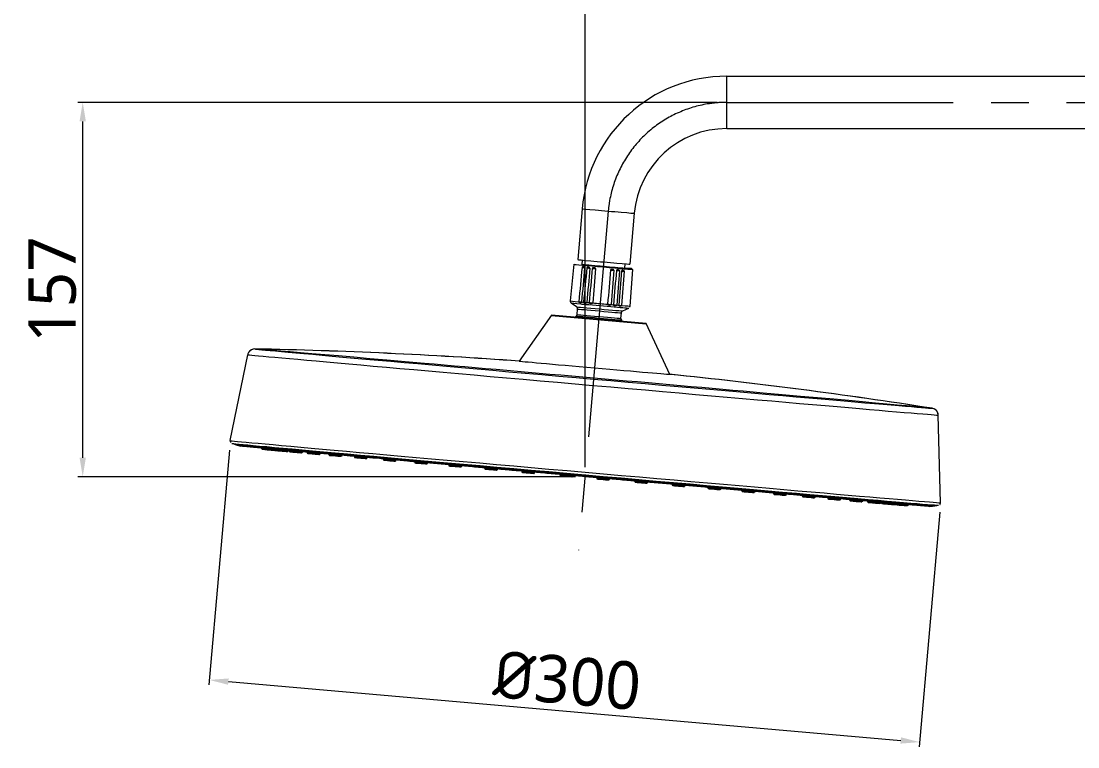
# Model space of a CAD drawing. Extents: x 16539 to 19738, y -91 to 2224.
# Drawn here: x 18119.5 to 18563.9, y 1091.7 to 1396.7 of the extents above; entities that cross this region are included whole.
import ezdxf

# ---------------------------------------------------------------- set-up
doc = ezdxf.new("R2010")
doc.units = 0
doc.header["$LTSCALE"] = 10
doc.header["$MEASUREMENT"] = 0
doc.header["$PDMODE"] = 3
doc.header["$PDSIZE"] = -10
doc.linetypes.add('CENTER2', pattern=[28.575, 19.05, -3.175, 3.175, -3.175])
doc.layers.get('0').update_dxf_attribs({"linetype": 'CONTINUOUS'})
doc.layers.get('DEFPOINTS').update_dxf_attribs({"linetype": 'CONTINUOUS'})
doc.layers.add('1', color=7, linetype='CONTINUOUS')
doc.layers.add('Cneter', color=1, linetype='CENTER2', lineweight=13)
doc.styles.add('Daelim Dimension', font='NanumGothic.ttf')
doc.dimstyles.new('DEFAULT', dxfattribs={"dimscale": 2, "dimtxt": 2, "dimasz": 2, "dimexe": 0, "dimexo": 2, "dimgap": 1, "dimtad": 1, "dimdec": 1, "dimzin": 9, "dimdsep": 46, "dimtxsty": 'Daelim Dimension', "dimcen": 0.5, "dimclrd": 5, "dimclre": 5, "dimclrt": 256, "dimadec": 1, "dimazin": 0, "dimtfac": 1, "dimtdec": 1, "dimtix": 1, "dimtmove": 0, "dimatfit": 3, "dimfxl": 1, "dimtolj": 1, "dimtzin": 1, "dimlwd": 9, "dimlwe": 9, "dimarcsym": 0})

# ---------------------------------------------------------------- blocks, each defined once
blk = doc.blocks.new('*D15')
at = {"color": 5, "lineweight": 9, "ltscale": 0.5, "transparency": 16777216}
for p, q in [((18207.13, 1216.39), (18198.5, 1117.82)), ((18505.78, 1190.27), (18497.16, 1091.69)), ((18206.65, 1119.12), (18489.36, 1094.38))]:
    blk.add_line(p, q, dxfattribs=at)
at = {"color": 5, "ltscale": 0.5, "transparency": 16777216}
for points in [[(18206.76, 1120.44), (18206.53, 1117.79), (18198.68, 1119.81)], [(18489.48, 1095.71), (18489.25, 1093.05), (18497.33, 1093.68)]]:
    blk.add_solid(points, dxfattribs=at)
at = {"layer": 'DEFPOINTS', "color": 0, "ltscale": 0.5, "transparency": 16777216}
for p in [(18207.48, 1220.38), (18506.13, 1194.25), (18497.33, 1093.68)]:
    blk.add_point(p, dxfattribs=at)
at = {"color": 7, "ltscale": 0.5, "transparency": 16777216, "insert": (18349.13, 1119.6), "char_height": 20, "attachment_point": 5, "rotation": 355, "style": 'Daelim Dimension'}
blk.add_mtext('\\A1;{\\fISOCPEUR|b0|i0|c0|p34;%%C}300', dxfattribs=at)
blk = doc.blocks.new('*D18')
at = {"color": 5, "lineweight": 9, "ltscale": 0.5, "transparency": 16777216}
for p, q in [((18356.62, 1209.22), (18356.62, 1438.03)), ((18364.62, 1436.03), (18704.52, 1436.03)), ((18712.52, 1316.53), (18712.52, 1438.03))]:
    blk.add_line(p, q, dxfattribs=at)
at = {"color": 5, "ltscale": 0.5, "transparency": 16777216}
for points in [[(18364.62, 1437.37), (18364.62, 1434.7), (18356.62, 1436.03)], [(18704.52, 1437.37), (18704.52, 1434.7), (18712.52, 1436.03)]]:
    blk.add_solid(points, dxfattribs=at)
at = {"layer": 'DEFPOINTS', "color": 0, "ltscale": 0.5, "transparency": 16777216}
for p in [(18712.52, 1436.03), (18712.52, 1312.53), (18356.62, 1205.22)]:
    blk.add_point(p, dxfattribs=at)
at = {"color": 7, "ltscale": 0.5, "transparency": 16777216, "insert": (18534.57, 1448.94), "char_height": 20, "attachment_point": 5, "style": 'Daelim Dimension'}
blk.add_mtext('\\A1;356', dxfattribs=at)
blk = doc.blocks.new('*D19')
at = {"color": 5, "lineweight": 9, "ltscale": 0.5, "transparency": 16777216}
for p, q in [((18412.22, 1362.53), (18143.41, 1362.53)), ((18145.41, 1213.22), (18145.41, 1354.53)), ((18352.62, 1205.22), (18143.41, 1205.22))]:
    blk.add_line(p, q, dxfattribs=at)
at = {"color": 5, "ltscale": 0.5, "transparency": 16777216}
for points in [[(18144.08, 1354.53), (18146.75, 1354.53), (18145.41, 1362.53)], [(18144.08, 1213.22), (18146.75, 1213.22), (18145.41, 1205.22)]]:
    blk.add_solid(points, dxfattribs=at)
at = {"layer": 'DEFPOINTS', "color": 0, "ltscale": 0.5, "transparency": 16777216}
for p in [(18145.41, 1362.53), (18416.22, 1362.53), (18356.62, 1205.22)]:
    blk.add_point(p, dxfattribs=at)
at = {"color": 7, "ltscale": 0.5, "transparency": 16777216, "insert": (18132.64, 1283.88), "char_height": 20, "attachment_point": 5, "rotation": 90, "style": 'Daelim Dimension'}
blk.add_mtext('\\A1;157', dxfattribs=at)

msp = doc.modelspace()

# ---------------------------------------------------------------- linework, layer by layer
at = {"ltscale": 0.5}
msp.add_line((18342.49, 1273.12), (18382.33, 1269.63), dxfattribs=at)
at = {"layer": '1', "color": 7, "linetype": 'Continuous', "lineweight": 18}
for p, q in [((18416.2, 1373.53), (18662.52, 1373.53)), ((18416.2, 1351.53), (18662.52, 1351.53)), ((18355.43, 1317.84), (18353.56, 1296.44)), ((18377.35, 1315.93), (18375.48, 1294.53)), ((18351.89, 1294.48), (18350.41, 1279.11)), ((18355.39, 1294.46), (18355.55, 1296.26)), ((18373.33, 1292.9), (18373.48, 1294.69)), ((18375.57, 1276.91), (18376.78, 1292.31)), ((18353.08, 1276.59), (18350.83, 1278.2)), ((18353.3, 1273.36), (18353.5, 1275.69)), ((18372.5, 1274.89), (18375, 1276.08)), ((18342.49, 1273.12), (18328.95, 1253.79)), ((18371.73, 1271.75), (18371.93, 1274.08)), ((18392.31, 1248.24), (18382.33, 1269.63)), ((18207.48, 1220.38), (18214.81, 1256.5)), ((18506.13, 1194.25), (18505.18, 1231.1)), ((18208.16, 1219.23), (18208.9, 1218.99)), ((18209.5, 1218.8), (18209.53, 1218.92)), ((18209.51, 1218.8), (18211.73, 1218.1)), ((18501.55, 1192.74), (18503.86, 1193.05)), ((18503.86, 1193.05), (18503.86, 1193.17)), ((18504.49, 1193.13), (18505.26, 1193.23))]:
    msp.add_line(p, q, dxfattribs=at)
for start, end in [(85.85638, 88.86901), (81.13099, 84.14363)]:
    msp.add_arc((18176.04, -858.89), 2118.2, start, end, dxfattribs=at)
for centre, major_axis, ratio, start_param, end_param in [((18416.2, 1312.53), (-42.78, -43.48), 0.999998, 3.918857, 5.402387), ((18416.2, 1312.53), (-27.35, -27.8), 0.999998, 3.918857, 5.402387), ((18364.34, 1293.39), (12.45, -1.09), 0.001416, 3.141675, 6.283147), ((18364.52, 1295.48), (10.96, -0.96), 0.001416, 3.143308, 6.284901), ((18364.36, 1293.69), (12.15, -1.06), 0.001416, 3.882099, 7.023722), ((18364.36, 1293.69), (11.26, -0.98), 0.001416, 4.712124, 5.633833), ((18352.51, 1275.78), (-0.963, 0.269), 0.999999, 3.326524, 4.367104), ((18362.79, 1275.74), (9.71, -0.85), 0.001416, 3.141328, 6.28292), ((18355.09, 1278.33), (-0.776, 0.068), 0.001416, 0.655951, 1.019036), ((18357.08, 1278.15), (0.776, -0.068), 0.001416, 4.006983, 4.370068), ((18362.91, 1277.14), (-12.09, 1.06), 0.001416, 1.046908, 3.141328), ((18359.32, 1277.95), (-0.776, 0.068), 0.001416, 1.07483, 1.437915), ((18366.59, 1277.32), (-0.776, 0.068), 0.001416, 1.703148, 2.066233), ((18368.83, 1277.12), (-0.776, 0.068), 0.001416, 1.912588, 2.275673), ((18370.82, 1276.95), (0.776, -0.068), 0.001416, 5.26362, 5.626705), ((18361.75, 1263.81), (12.04, -3.36), 0.999999, 2.617902, 2.670519), ((18352.3, 1273.45), (0.963, -0.269), 0.999999, 5.759494, 6.468116), ((18372.72, 1271.66), (-0.963, 0.269), 0.999999, 0.184931, 0.893553), ((18361.75, 1263.81), (-12.04, 3.36), 0.999999, 3.978764, 4.035146), ((18217.75, 1255.9), (-2.89, 0.81), 0.999999, 5.942213, 6.354965), ((18360.23, 1246.44), (142.41, -12.46), 0.001416, 3.141328, 6.28292), ((18360.23, 1246.44), (142.41, -12.46), 0.001416, 6.28292, 9.424513), ((18360.63, 1251.02), (31.68, -2.77), 0.001416, 3.141328, 4.712124), ((18360.63, 1251.02), (31.68, -2.77), 0.001416, 4.712124, 6.28292), ((18356.71, 1206.23), (148.55, -13), 0.001416, 3.141328, 6.28292), ((18356.7, 1206.06), (-147.8, 12.93), 0.001416, 6.28292, 9.424513), ((18356.68, 1205.92), (-147.18, 12.88), 0.001416, 6.28292, 9.424513), ((18220.92, 1217.09), (-0.289, 0.081), 0.999999, 0.237291, 1.755727), ((18223.37, 1216.86), (2.75, -0.24), 0.001416, 3.141328, 4.444352), ((18223.35, 1216.58), (2.46, -0.21), 0.001416, 3.141328, 4.483328), ((18222.92, 1216.89), (-0.289, 0.081), 0.999999, 0.237291, 1.755727), ((18225.38, 1216.66), (2.75, -0.24), 0.001416, 3.141328, 5.155874), ((18225.35, 1216.38), (2.46, -0.21), 0.001416, 3.141328, 5.286054), ((18226.82, 1216.53), (0.289, -0.081), 0.999999, 3.378884, 4.89732), ((18229.27, 1216.3), (2.75, -0.24), 0.001416, 3.141328, 6.28292), ((18229.25, 1216.01), (2.46, -0.21), 0.001416, 3.141328, 6.28292), ((18232.56, 1216), (0.289, -0.081), 0.999999, 3.378884, 4.89732), ((18235.02, 1215.77), (2.75, -0.24), 0.001416, 3.141328, 6.283016), ((18234.99, 1215.49), (2.46, -0.21), 0.001416, 3.141328, 6.282969), ((18237.48, 1215.57), (-0.291, 0.071), 0.999999, 1.722352, 3.240789), ((18240.08, 1215.33), (-0.289, 0.081), 0.999999, 0.237291, 1.755727), ((18242.54, 1215.1), (2.75, -0.24), 0.001416, 3.141328, 6.283278), ((18242.51, 1214.81), (2.46, -0.21), 0.001416, 3.141328, 6.283278), ((18245, 1214.9), (0.3, -0.007), 0.999999, 4.647162, 6.165598), ((18249.26, 1214.5), (-0.289, 0.081), 0.999999, 0.237291, 1.755727), ((18251.72, 1214.27), (2.75, -0.24), 0.001416, 3.141328, 6.28292), ((18251.69, 1213.99), (2.46, -0.21), 0.001416, 3.141328, 6.28292), ((18259.98, 1213.55), (-0.289, 0.081), 0.999999, 0.237291, 1.755727), ((18262.43, 1213.32), (2.75, -0.24), 0.001416, 3.141328, 6.28292), ((18262.4, 1213.04), (2.46, -0.21), 0.001416, 3.141328, 6.28292), ((18272.06, 1212.48), (-0.289, 0.081), 0.999999, 0.237291, 1.755727), ((18274.51, 1212.25), (2.75, -0.24), 0.001416, 3.141328, 6.28292), ((18274.49, 1211.96), (2.46, -0.21), 0.001416, 3.141328, 6.28292), ((18285.34, 1211.3), (-0.289, 0.081), 0.999999, 0.237291, 1.755727), ((18287.79, 1211.07), (2.75, -0.24), 0.001416, 3.141328, 6.28292), ((18287.77, 1210.79), (2.46, -0.21), 0.001416, 3.141328, 6.28292), ((18299.62, 1210.04), (-0.289, 0.081), 0.999999, 0.237291, 1.755727), ((18302.07, 1209.81), (2.75, -0.24), 0.001416, 3.141328, 6.28292), ((18302.05, 1209.53), (2.46, -0.21), 0.001416, 3.141328, 6.28292), ((18314.69, 1208.72), (-0.289, 0.081), 0.999999, 0.237291, 1.755727), ((18317.15, 1208.49), (2.75, -0.24), 0.001416, 3.141328, 6.28292), ((18317.12, 1208.2), (2.46, -0.21), 0.001416, 3.141328, 6.28292), ((18330.35, 1207.34), (-0.289, 0.081), 0.999999, 0.237291, 1.755727), ((18332.8, 1207.11), (2.75, -0.24), 0.001416, 3.141328, 6.28292), ((18332.78, 1206.83), (2.46, -0.21), 0.001416, 3.141328, 6.28292), ((18346.34, 1205.94), (-0.289, 0.081), 0.999999, 0.237291, 1.755727), ((18348.8, 1205.71), (2.75, -0.24), 0.001416, 3.141328, 6.28292), ((18348.77, 1205.42), (2.46, -0.21), 0.001416, 3.141328, 6.28292), ((18361.89, 1204.58), (-0.289, 0.081), 0.999999, 0.237291, 1.755727), ((18364.35, 1204.35), (2.75, -0.24), 0.001416, 3.141328, 6.28292), ((18364.32, 1204.06), (2.46, -0.21), 0.001416, 3.141328, 6.28292), ((18377.89, 1203.18), (-0.289, 0.081), 0.999999, 0.237291, 1.755727), ((18380.35, 1202.95), (2.75, -0.24), 0.001416, 3.141328, 6.28292), ((18380.32, 1202.67), (2.46, -0.21), 0.001416, 3.141328, 6.28292), ((18393.55, 1201.82), (-0.289, 0.081), 0.999999, 0.237291, 1.755727), ((18396, 1201.59), (2.75, -0.24), 0.001416, 3.141328, 6.28292), ((18395.98, 1201.3), (2.46, -0.21), 0.001416, 3.141328, 6.28292), ((18408.63, 1200.51), (-0.289, 0.081), 0.999999, 0.237291, 1.755727), ((18411.08, 1200.27), (2.75, -0.24), 0.001416, 3.141328, 6.28292), ((18411.06, 1199.99), (2.46, -0.21), 0.001416, 3.141328, 6.28292), ((18422.91, 1199.27), (-0.289, 0.081), 0.999999, 0.237291, 1.755727), ((18425.37, 1199.04), (2.75, -0.24), 0.001416, 3.141328, 6.28292), ((18425.34, 1198.75), (2.46, -0.21), 0.001416, 3.141328, 6.28292), ((18436.2, 1198.12), (-0.289, 0.081), 0.999999, 0.237291, 1.755727), ((18438.66, 1197.89), (2.75, -0.24), 0.001416, 3.141328, 6.28292), ((18438.63, 1197.6), (2.46, -0.21), 0.001416, 3.141328, 6.28292), ((18448.29, 1197.07), (-0.289, 0.081), 0.999999, 0.237291, 1.755727), ((18450.75, 1196.84), (2.75, -0.24), 0.001416, 3.141328, 6.28292), ((18450.72, 1196.56), (2.46, -0.21), 0.001416, 3.141328, 6.28292), ((18459.01, 1196.15), (-0.289, 0.081), 0.999999, 0.237291, 1.755727), ((18461.47, 1195.92), (2.75, -0.24), 0.001416, 3.141328, 6.28292), ((18461.44, 1195.64), (2.46, -0.21), 0.001416, 3.141328, 6.28292), ((18468.2, 1195.37), (-0.231, 0.192), 0.999999, 0.657592, 2.176028), ((18470.66, 1195.14), (2.75, -0.24), 0.001416, 3.140613, 6.28292), ((18470.63, 1194.85), (2.46, -0.21), 0.001416, 3.140613, 6.28292), ((18475.73, 1194.73), (-0.28, 0.108), 0.999999, 0.332033, 1.850469), ((18478.16, 1194.22), (2.46, -0.21), 0.001416, 3.141186, 6.28292), ((18480.65, 1194.3), (0.289, -0.081), 0.999999, 4.89732, 6.415756), ((18481.49, 1194.25), (0.289, -0.081), 0.999999, 3.378884, 4.89732), ((18483.95, 1194.02), (2.75, -0.24), 0.001416, 3.141328, 6.28292), ((18483.92, 1193.73), (2.46, -0.21), 0.001416, 3.141328, 6.28292), ((18487.83, 1193.41), (2.46, -0.21), 0.001416, 3.141328, 6.28292), ((18487.85, 1193.7), (2.75, -0.24), 0.001416, 4.282806, 6.28292), ((18489.84, 1193.26), (2.46, -0.21), 0.001416, 3.946705, 6.28292), ((18489.87, 1193.54), (2.75, -0.24), 0.001416, 4.985001, 6.28292)]:
    msp.add_ellipse(centre, major_axis=major_axis, ratio=ratio, start_param=start_param, end_param=end_param, dxfattribs=at)
at = {"layer": '1', "color": 7, "linetype": 'Continuous', "lineweight": 13}
for centre, major_axis, ratio, start_param, end_param in [((18416.2, 1362.53), (0, -11), 0.001585, 6.281626, 9.423218), ((18366.39, 1316.89), (10.96, -0.96), 0.001416, 3.143308, 6.284901), ((18356.38, 1293.07), (0.999, -0.087), 0.001416, 3.154902, 4.803269), ((18364.36, 1293.69), (11.26, -0.98), 0.001416, 3.790935, 4.712124), ((18358.37, 1292.9), (0.999, -0.087), 0.001416, 3.364342, 5.012709), ((18360.61, 1292.7), (0.999, -0.087), 0.001416, 3.573781, 5.222148), ((18367.88, 1292.07), (0.999, -0.087), 0.001416, 4.2021, 5.850467), ((18370.12, 1291.87), (0.999, -0.087), 0.001416, 4.411539, 6.059906), ((18372.11, 1291.7), (0.999, -0.087), 0.001416, 4.620979, 6.269346), ((18362.99, 1278.01), (12.58, -1.1), 0.001416, 3.141549, 3.916294), ((18362.91, 1277.14), (12.09, -1.06), 0.001416, 3.141328, 3.97913), ((18362.72, 1274.88), (9.21, -0.81), 0.001416, 3.141328, 6.28292), ((18355.12, 1278.68), (-1.12, 0.1), 0.001416, 0.0592, 1.615724), ((18355.23, 1278.66), (0.088, 0.996), 0.669294, 1.926726, 2.613282), ((18362.91, 1277.14), (-12.09, 1.06), 0.001416, 0.837537, 1.046908), ((18362.99, 1278.01), (-12.58, 1.1), 0.001416, 0.900277, 0.984149), ((18357.11, 1278.5), (1.12, -0.1), 0.001416, 3.410302, 4.966749), ((18357.19, 1278.49), (0.088, 0.996), 0.500251, 1.926455, 2.613012), ((18362.99, 1278.01), (-12.58, 1.1), 0.001416, 1.109717, 1.193589), ((18359.35, 1278.31), (-1.12, 0.1), 0.001416, 0.478141, 2.034603), ((18362.99, 1278.01), (-12.58, 1.1), 0.001416, 1.319156, 1.821907), ((18366.62, 1277.67), (-1.12, 0.1), 0.001416, 1.10646, 2.662922), ((18362.99, 1278.01), (-12.58, 1.1), 0.001416, 1.947474, 2.031347), ((18368.86, 1277.48), (-1.12, 0.1), 0.001416, 1.315899, 2.872361), ((18362.99, 1278.01), (-12.58, 1.1), 0.001416, 2.156914, 2.240786), ((18370.85, 1277.3), (1.12, -0.1), 0.001416, 4.666931, 6.223394), ((18362.99, 1278.01), (-12.58, 1.1), 0.001416, 2.366353, 3.141581), ((18362.46, 1271.91), (9.45, -0.83), 0.001416, 3.141328, 6.28292), ((18362.51, 1272.56), (9.21, -0.81), 0.001416, 3.141328, 6.28292), ((18217.75, 1255.9), (-2.89, 0.81), 0.999999, 4.964862, 5.942213), ((18360.23, 1246.44), (142.41, -12.46), 0.001416, 3.141328, 6.28292), ((18360.23, 1246.44), (142.41, -12.46), 0.001416, 6.28292, 9.424513), ((18176.04, -858.89), (2040.22, -569.48), 0.999999, 1.770741, 1.823269), ((18360, 1243.8), (145.18, -12.7), 0.001416, 3.141328, 6.28292), ((18176.04, -858.89), (-2040.22, 569.48), 0.999999, 4.829778, 4.882307), ((18502.18, 1231.02), (2.89, -0.81), 0.999999, 0.298082, 1.688186), ((18356.8, 1207.32), (149.33, -13.06), 0.001416, 3.141328, 6.28292), ((18478.19, 1194.5), (2.75, -0.24), 0.001416, 3.141233, 6.28292)]:
    msp.add_ellipse(centre, major_axis=major_axis, ratio=ratio, start_param=start_param, end_param=end_param, dxfattribs=at)
at = {"layer": '1', "color": 7, "linetype": 'Continuous', "lineweight": 18}
for points, degree in [([(18355.38, 1293.16), (18354.92, 1288.37), (18354.46, 1283.57), (18354, 1278.78)], 3), ([(18356.47, 1293.07), (18356.04, 1288.27), (18355.6, 1283.47), (18355.17, 1278.68)], 3), ([(18357.39, 1292.98), (18356.94, 1288.19), (18356.48, 1283.39), (18356.02, 1278.6)], 3), ([(18358.66, 1292.87), (18358.24, 1288.07), (18357.81, 1283.28), (18357.39, 1278.48)], 3), ([(18359.7, 1292.78), (18359.25, 1287.99), (18358.8, 1283.19), (18358.35, 1278.4)], 3), ([(18361.1, 1292.66), (18360.68, 1287.86), (18360.27, 1283.06), (18359.86, 1278.26)], 3), ([(18367.39, 1292.11), (18366.96, 1287.31), (18366.54, 1282.51), (18366.11, 1277.72)], 3), ([(18368.78, 1291.99), (18368.39, 1287.19), (18368.01, 1282.39), (18367.62, 1277.59)], 3), ([(18369.83, 1291.89), (18369.41, 1287.1), (18368.99, 1282.3), (18368.58, 1277.5)], 3), ([(18371.1, 1291.78), (18370.71, 1286.98), (18370.33, 1282.18), (18369.95, 1277.38)], 3), ([(18372.02, 1291.71), (18371.61, 1286.91), (18371.21, 1282.11), (18370.8, 1277.31)], 3), ([(18373.11, 1291.61), (18372.73, 1286.81), (18372.35, 1282.01), (18371.97, 1277.21)], 3), ([(18375.43, 1276.49), (18375.56, 1276.67), (18375.56, 1276.9)], 2), ([(18371.96, 1274.26), (18372.09, 1274.52)], 1), ([(18225.52, 1216.36), (18225.5, 1216.37), (18225.32, 1216.38), (18225.12, 1216.4), (18225.01, 1216.41), (18225.04, 1216.41)], 2), ([(18225.53, 1216.36), (18225.5, 1216.37), (18225.33, 1216.38), (18225.13, 1216.4), (18225.02, 1216.41), (18225.04, 1216.41)], 2), ([(18225.04, 1216.41), (18225.06, 1216.4), (18225.24, 1216.39), (18225.44, 1216.37), (18225.55, 1216.36), (18225.52, 1216.36)], 2), ([(18225.04, 1216.41), (18225.07, 1216.4), (18225.24, 1216.39), (18225.44, 1216.37), (18225.55, 1216.36), (18225.53, 1216.36)], 2), ([(18245.29, 1214.85), (18245.33, 1215.12), (18245.37, 1215.39), (18245.41, 1215.66)], 3), ([(18505.89, 1193.58), (18506.05, 1193.72), (18506.1, 1193.96)], 2)]:
    msp.add_open_spline(points, degree=degree, dxfattribs=at)
for points, degree, knots in [([(18356.47, 1293.07), (18356.47, 1293.08), (18356.47, 1293.1), (18356.47, 1293.13), (18356.47, 1293.14), (18356.46, 1293.16), (18356.46, 1293.17), (18356.45, 1293.19), (18356.44, 1293.21), (18356.44, 1293.21), (18356.43, 1293.23), (18356.42, 1293.25), (18356.4, 1293.27), (18356.4, 1293.27), (18356.39, 1293.28), (18356.38, 1293.29), (18356.36, 1293.3), (18356.35, 1293.31), (18356.33, 1293.33), (18356.31, 1293.34), (18356.29, 1293.35), (18356.28, 1293.35), (18356.23, 1293.37), (18356.21, 1293.38), (18356.15, 1293.39), (18356.13, 1293.39), (18356.07, 1293.4), (18356.04, 1293.4), (18355.99, 1293.41), (18355.96, 1293.41), (18355.91, 1293.41), (18355.88, 1293.42), (18355.83, 1293.42), (18355.8, 1293.42), (18355.75, 1293.43), (18355.72, 1293.43), (18355.67, 1293.42), (18355.64, 1293.42), (18355.59, 1293.41), (18355.57, 1293.4), (18355.53, 1293.38), (18355.51, 1293.38), (18355.49, 1293.36), (18355.48, 1293.35), (18355.46, 1293.34), (18355.46, 1293.33), (18355.45, 1293.32), (18355.44, 1293.31), (18355.43, 1293.29), (18355.42, 1293.28), (18355.41, 1293.27), (18355.4, 1293.25), (18355.4, 1293.23), (18355.39, 1293.21), (18355.39, 1293.2), (18355.38, 1293.18), (18355.38, 1293.17), (18355.38, 1293.16)], 3, [0, 0, 0, 0, 0.03125, 0.03125, 0.046875, 0.046875, 0.0625, 0.078125, 0.078125, 0.09375, 0.09375, 0.125, 0.125, 0.140625, 0.140625, 0.15625, 0.15625, 0.1875, 0.1875, 0.21875, 0.21875, 0.25, 0.25, 0.3125, 0.3125, 0.375, 0.375, 0.4375, 0.4375, 0.5, 0.5, 0.5625, 0.5625, 0.625, 0.625, 0.6875, 0.6875, 0.75, 0.75, 0.8125, 0.8125, 0.84375, 0.84375, 0.875, 0.875, 0.890625, 0.890625, 0.90625, 0.921875, 0.921875, 0.9375, 0.9375, 0.96875, 0.96875, 0.984375, 0.984375, 1, 1, 1, 1]), ([(18358.66, 1292.87), (18358.66, 1292.89), (18358.66, 1292.91), (18358.66, 1292.94), (18358.66, 1292.94), (18358.65, 1292.96), (18358.65, 1292.98), (18358.64, 1293), (18358.63, 1293.01), (18358.63, 1293.02), (18358.61, 1293.04), (18358.6, 1293.06), (18358.58, 1293.07), (18358.58, 1293.08), (18358.56, 1293.09), (18358.56, 1293.1), (18358.54, 1293.11), (18358.52, 1293.12), (18358.5, 1293.14), (18358.48, 1293.14), (18358.45, 1293.16), (18358.43, 1293.16), (18358.39, 1293.18), (18358.36, 1293.19), (18358.29, 1293.2), (18358.26, 1293.2), (18358.2, 1293.21), (18358.17, 1293.21), (18358.1, 1293.22), (18358.07, 1293.22), (18358.01, 1293.23), (18357.98, 1293.23), (18357.92, 1293.24), (18357.89, 1293.24), (18357.82, 1293.24), (18357.79, 1293.24), (18357.73, 1293.24), (18357.7, 1293.24), (18357.64, 1293.23), (18357.61, 1293.22), (18357.56, 1293.2), (18357.55, 1293.2), (18357.52, 1293.18), (18357.51, 1293.17), (18357.49, 1293.16), (18357.48, 1293.15), (18357.47, 1293.14), (18357.46, 1293.13), (18357.45, 1293.12), (18357.44, 1293.1), (18357.43, 1293.09), (18357.42, 1293.07), (18357.41, 1293.05), (18357.4, 1293.03), (18357.4, 1293.02), (18357.4, 1293), (18357.39, 1292.99), (18357.39, 1292.98)], 3, [0, 0, 0, 0, 0.03125, 0.03125, 0.046875, 0.046875, 0.0625, 0.078125, 0.078125, 0.09375, 0.09375, 0.125, 0.125, 0.140625, 0.140625, 0.15625, 0.15625, 0.1875, 0.1875, 0.21875, 0.21875, 0.25, 0.25, 0.3125, 0.3125, 0.375, 0.375, 0.4375, 0.4375, 0.5, 0.5, 0.5625, 0.5625, 0.625, 0.625, 0.6875, 0.6875, 0.75, 0.75, 0.8125, 0.8125, 0.84375, 0.84375, 0.875, 0.875, 0.890625, 0.890625, 0.90625, 0.921875, 0.921875, 0.9375, 0.9375, 0.96875, 0.96875, 0.984375, 0.984375, 1, 1, 1, 1]), ([(18361.1, 1292.66), (18361.1, 1292.68), (18361.1, 1292.69), (18361.1, 1292.72), (18361.09, 1292.73), (18361.09, 1292.75), (18361.08, 1292.77), (18361.07, 1292.78), (18361.06, 1292.8), (18361.06, 1292.81), (18361.04, 1292.83), (18361.03, 1292.84), (18361.01, 1292.86), (18361, 1292.87), (18360.99, 1292.88), (18360.98, 1292.88), (18360.96, 1292.9), (18360.95, 1292.91), (18360.92, 1292.92), (18360.9, 1292.93), (18360.87, 1292.95), (18360.85, 1292.95), (18360.8, 1292.97), (18360.76, 1292.97), (18360.7, 1292.99), (18360.66, 1292.99), (18360.59, 1293), (18360.56, 1293), (18360.49, 1293.01), (18360.45, 1293.01), (18360.38, 1293.02), (18360.35, 1293.02), (18360.28, 1293.03), (18360.25, 1293.03), (18360.18, 1293.03), (18360.14, 1293.04), (18360.08, 1293.03), (18360.04, 1293.03), (18359.97, 1293.02), (18359.94, 1293.02), (18359.89, 1293), (18359.87, 1292.99), (18359.84, 1292.98), (18359.83, 1292.97), (18359.81, 1292.95), (18359.8, 1292.95), (18359.79, 1292.94), (18359.77, 1292.92), (18359.76, 1292.91), (18359.75, 1292.9), (18359.75, 1292.89), (18359.73, 1292.87), (18359.72, 1292.85), (18359.71, 1292.82), (18359.71, 1292.82), (18359.71, 1292.8), (18359.71, 1292.79), (18359.7, 1292.78)], 3, [0, 0, 0, 0, 0.03125, 0.03125, 0.046875, 0.046875, 0.0625, 0.078125, 0.078125, 0.09375, 0.09375, 0.125, 0.125, 0.140625, 0.140625, 0.15625, 0.15625, 0.1875, 0.1875, 0.21875, 0.21875, 0.25, 0.25, 0.3125, 0.3125, 0.375, 0.375, 0.4375, 0.4375, 0.5, 0.5, 0.5625, 0.5625, 0.625, 0.625, 0.6875, 0.6875, 0.75, 0.75, 0.8125, 0.8125, 0.84375, 0.84375, 0.875, 0.875, 0.890625, 0.890625, 0.90625, 0.921875, 0.921875, 0.9375, 0.9375, 0.96875, 0.96875, 0.984375, 0.984375, 1, 1, 1, 1]), ([(18368.78, 1291.99), (18368.78, 1292), (18368.78, 1292.02), (18368.78, 1292.05), (18368.78, 1292.06), (18368.77, 1292.08), (18368.77, 1292.09), (18368.76, 1292.11), (18368.75, 1292.13), (18368.74, 1292.13), (18368.73, 1292.16), (18368.72, 1292.17), (18368.7, 1292.19), (18368.69, 1292.19), (18368.68, 1292.21), (18368.67, 1292.21), (18368.65, 1292.23), (18368.64, 1292.24), (18368.6, 1292.25), (18368.59, 1292.26), (18368.56, 1292.27), (18368.54, 1292.28), (18368.49, 1292.29), (18368.46, 1292.3), (18368.39, 1292.31), (18368.36, 1292.32), (18368.29, 1292.33), (18368.25, 1292.33), (18368.18, 1292.34), (18368.15, 1292.34), (18368.08, 1292.35), (18368.05, 1292.35), (18367.98, 1292.35), (18367.94, 1292.36), (18367.87, 1292.36), (18367.84, 1292.36), (18367.77, 1292.36), (18367.73, 1292.36), (18367.66, 1292.35), (18367.63, 1292.34), (18367.58, 1292.33), (18367.56, 1292.32), (18367.53, 1292.3), (18367.52, 1292.3), (18367.49, 1292.28), (18367.49, 1292.27), (18367.47, 1292.26), (18367.46, 1292.25), (18367.45, 1292.24), (18367.44, 1292.22), (18367.43, 1292.22), (18367.41, 1292.19), (18367.41, 1292.18), (18367.4, 1292.15), (18367.39, 1292.14), (18367.39, 1292.13), (18367.39, 1292.12), (18367.39, 1292.11)], 3, [0, 0, 0, 0, 0.03125, 0.03125, 0.046875, 0.046875, 0.0625, 0.078125, 0.078125, 0.09375, 0.09375, 0.125, 0.125, 0.140625, 0.140625, 0.15625, 0.15625, 0.1875, 0.1875, 0.21875, 0.21875, 0.25, 0.25, 0.3125, 0.3125, 0.375, 0.375, 0.4375, 0.4375, 0.5, 0.5, 0.5625, 0.5625, 0.625, 0.625, 0.6875, 0.6875, 0.75, 0.75, 0.8125, 0.8125, 0.84375, 0.84375, 0.875, 0.875, 0.890625, 0.890625, 0.90625, 0.921875, 0.921875, 0.9375, 0.9375, 0.96875, 0.96875, 0.984375, 0.984375, 1, 1, 1, 1]), ([(18371.1, 1291.78), (18371.1, 1291.8), (18371.1, 1291.82), (18371.09, 1291.85), (18371.09, 1291.86), (18371.09, 1291.88), (18371.08, 1291.89), (18371.07, 1291.91), (18371.07, 1291.92), (18371.06, 1291.93), (18371.05, 1291.95), (18371.04, 1291.97), (18371.02, 1291.99), (18371.02, 1291.99), (18371, 1292), (18371, 1292.01), (18370.98, 1292.02), (18370.96, 1292.03), (18370.94, 1292.05), (18370.92, 1292.06), (18370.89, 1292.07), (18370.88, 1292.08), (18370.83, 1292.09), (18370.8, 1292.1), (18370.74, 1292.11), (18370.71, 1292.11), (18370.65, 1292.12), (18370.62, 1292.12), (18370.56, 1292.13), (18370.53, 1292.13), (18370.46, 1292.14), (18370.43, 1292.14), (18370.37, 1292.15), (18370.34, 1292.15), (18370.27, 1292.15), (18370.24, 1292.15), (18370.18, 1292.15), (18370.14, 1292.15), (18370.08, 1292.14), (18370.05, 1292.13), (18370, 1292.12), (18369.99, 1292.11), (18369.96, 1292.09), (18369.94, 1292.08), (18369.92, 1292.07), (18369.92, 1292.06), (18369.9, 1292.05), (18369.89, 1292.04), (18369.88, 1292.03), (18369.87, 1292.01), (18369.86, 1292.01), (18369.85, 1291.98), (18369.84, 1291.97), (18369.83, 1291.94), (18369.83, 1291.93), (18369.83, 1291.91), (18369.83, 1291.9), (18369.83, 1291.89)], 3, [0, 0, 0, 0, 0.03125, 0.03125, 0.046875, 0.046875, 0.0625, 0.078125, 0.078125, 0.09375, 0.09375, 0.125, 0.125, 0.140625, 0.140625, 0.15625, 0.15625, 0.1875, 0.1875, 0.21875, 0.21875, 0.25, 0.25, 0.3125, 0.3125, 0.375, 0.375, 0.4375, 0.4375, 0.5, 0.5, 0.5625, 0.5625, 0.625, 0.625, 0.6875, 0.6875, 0.75, 0.75, 0.8125, 0.8125, 0.84375, 0.84375, 0.875, 0.875, 0.890625, 0.890625, 0.90625, 0.921875, 0.921875, 0.9375, 0.9375, 0.96875, 0.96875, 0.984375, 0.984375, 1, 1, 1, 1]), ([(18373.11, 1291.61), (18373.11, 1291.63), (18373.11, 1291.65), (18373.11, 1291.68), (18373.11, 1291.68), (18373.1, 1291.7), (18373.1, 1291.72), (18373.09, 1291.73), (18373.09, 1291.75), (18373.08, 1291.76), (18373.07, 1291.78), (18373.06, 1291.79), (18373.05, 1291.81), (18373.04, 1291.82), (18373.03, 1291.83), (18373.03, 1291.83), (18373.01, 1291.85), (18373, 1291.86), (18372.98, 1291.87), (18372.97, 1291.88), (18372.94, 1291.89), (18372.93, 1291.9), (18372.89, 1291.91), (18372.87, 1291.92), (18372.81, 1291.93), (18372.79, 1291.93), (18372.74, 1291.94), (18372.71, 1291.94), (18372.65, 1291.95), (18372.63, 1291.95), (18372.57, 1291.96), (18372.55, 1291.96), (18372.49, 1291.96), (18372.47, 1291.96), (18372.41, 1291.97), (18372.38, 1291.97), (18372.33, 1291.97), (18372.3, 1291.96), (18372.24, 1291.95), (18372.22, 1291.94), (18372.18, 1291.93), (18372.16, 1291.92), (18372.14, 1291.9), (18372.12, 1291.9), (18372.11, 1291.88), (18372.1, 1291.87), (18372.09, 1291.86), (18372.08, 1291.85), (18372.07, 1291.84), (18372.06, 1291.82), (18372.05, 1291.82), (18372.04, 1291.79), (18372.03, 1291.78), (18372.03, 1291.75), (18372.03, 1291.74), (18372.02, 1291.72), (18372.02, 1291.71), (18372.02, 1291.71)], 3, [0, 0, 0, 0, 0.03125, 0.03125, 0.046875, 0.046875, 0.0625, 0.078125, 0.078125, 0.09375, 0.09375, 0.125, 0.125, 0.140625, 0.140625, 0.15625, 0.15625, 0.1875, 0.1875, 0.21875, 0.21875, 0.25, 0.25, 0.3125, 0.3125, 0.375, 0.375, 0.4375, 0.4375, 0.5, 0.5, 0.5625, 0.5625, 0.625, 0.625, 0.6875, 0.6875, 0.75, 0.75, 0.8125, 0.8125, 0.84375, 0.84375, 0.875, 0.875, 0.890625, 0.890625, 0.90625, 0.921875, 0.921875, 0.9375, 0.9375, 0.96875, 0.96875, 0.984375, 0.984375, 1, 1, 1, 1]), ([(18350.42, 1279.11), (18350.41, 1279.08), (18350.38, 1278.93), (18350.44, 1278.68), (18350.58, 1278.43), (18350.72, 1278.27), (18350.82, 1278.2), (18350.86, 1278.18)], 3, [0, 0, 0, 0, 0.088564, 0.414901, 0.674292, 0.892226, 1, 1, 1, 1]), ([(18354.47, 1278.38), (18354.45, 1278.38), (18354.42, 1278.39), (18354.37, 1278.39), (18354.35, 1278.4), (18354.31, 1278.4), (18354.3, 1278.41), (18354.27, 1278.41), (18354.26, 1278.42), (18354.22, 1278.43), (18354.19, 1278.44), (18354.16, 1278.46), (18354.16, 1278.46), (18354.14, 1278.47), (18354.14, 1278.47), (18354.12, 1278.49), (18354.11, 1278.49), (18354.09, 1278.52), (18354.08, 1278.53), (18354.06, 1278.55), (18354.05, 1278.57), (18354.03, 1278.6), (18354.02, 1278.61), (18354.02, 1278.63), (18354.01, 1278.64), (18354.01, 1278.66), (18354.01, 1278.67), (18354, 1278.69), (18354, 1278.71), (18354, 1278.74), (18354, 1278.74), (18354, 1278.76), (18354, 1278.77), (18354, 1278.78)], 3, [0, 0, 0, 0, 0.125, 0.125, 0.25, 0.25, 0.3125, 0.3125, 0.375, 0.375, 0.5, 0.5, 0.53125, 0.53125, 0.5625, 0.5625, 0.625, 0.625, 0.6875, 0.6875, 0.75, 0.75, 0.8125, 0.8125, 0.84375, 0.84375, 0.875, 0.875, 0.9375, 0.9375, 0.96875, 0.96875, 1, 1, 1, 1]), ([(18355.17, 1278.68), (18355.17, 1278.66), (18355.17, 1278.64), (18355.16, 1278.62), (18355.16, 1278.61), (18355.16, 1278.59), (18355.15, 1278.58), (18355.15, 1278.56), (18355.14, 1278.54), (18355.13, 1278.52), (18355.13, 1278.51), (18355.12, 1278.5), (18355.12, 1278.49), (18355.11, 1278.47), (18355.1, 1278.46), (18355.08, 1278.44), (18355.08, 1278.44), (18355.07, 1278.43), (18355.06, 1278.42), (18355.04, 1278.4), (18355.01, 1278.39), (18354.98, 1278.38), (18354.97, 1278.37), (18354.94, 1278.36), (18354.93, 1278.36), (18354.89, 1278.36), (18354.86, 1278.35), (18354.81, 1278.35), (18354.79, 1278.36), (18354.73, 1278.36), (18354.71, 1278.36), (18354.68, 1278.36)], 3, [0, 0, 0, 0, 0.0625, 0.0625, 0.09375, 0.09375, 0.125, 0.125, 0.1875, 0.1875, 0.21875, 0.21875, 0.25, 0.25, 0.3125, 0.3125, 0.34375, 0.34375, 0.375, 0.375, 0.5, 0.5, 0.5625, 0.5625, 0.625, 0.625, 0.75, 0.75, 0.875, 0.875, 1, 1, 1, 1]), ([(18356.57, 1278.2), (18356.54, 1278.2), (18356.51, 1278.2), (18356.45, 1278.21), (18356.42, 1278.21), (18356.38, 1278.22), (18356.37, 1278.22), (18356.34, 1278.23), (18356.32, 1278.23), (18356.28, 1278.25), (18356.25, 1278.26), (18356.21, 1278.27), (18356.2, 1278.28), (18356.19, 1278.29), (18356.18, 1278.29), (18356.16, 1278.3), (18356.15, 1278.31), (18356.13, 1278.33), (18356.11, 1278.35), (18356.09, 1278.37), (18356.08, 1278.39), (18356.06, 1278.41), (18356.05, 1278.43), (18356.04, 1278.45), (18356.04, 1278.46), (18356.04, 1278.48), (18356.03, 1278.49), (18356.03, 1278.51), (18356.02, 1278.53), (18356.02, 1278.55), (18356.02, 1278.56), (18356.02, 1278.58), (18356.02, 1278.59), (18356.02, 1278.6)], 3, [0, 0, 0, 0, 0.125, 0.125, 0.25, 0.25, 0.3125, 0.3125, 0.375, 0.375, 0.5, 0.5, 0.53125, 0.53125, 0.5625, 0.5625, 0.625, 0.625, 0.6875, 0.6875, 0.75, 0.75, 0.8125, 0.8125, 0.84375, 0.84375, 0.875, 0.875, 0.9375, 0.9375, 0.96875, 0.96875, 1, 1, 1, 1]), ([(18357.39, 1278.48), (18357.39, 1278.46), (18357.39, 1278.44), (18357.38, 1278.42), (18357.38, 1278.41), (18357.37, 1278.39), (18357.37, 1278.38), (18357.36, 1278.36), (18357.36, 1278.34), (18357.34, 1278.32), (18357.34, 1278.32), (18357.33, 1278.3), (18357.33, 1278.3), (18357.31, 1278.28), (18357.3, 1278.26), (18357.28, 1278.25), (18357.28, 1278.24), (18357.27, 1278.23), (18357.26, 1278.23), (18357.23, 1278.21), (18357.2, 1278.2), (18357.16, 1278.18), (18357.15, 1278.18), (18357.12, 1278.17), (18357.1, 1278.17), (18357.06, 1278.16), (18357.03, 1278.16), (18356.97, 1278.16), (18356.94, 1278.17), (18356.88, 1278.17), (18356.85, 1278.17), (18356.82, 1278.17)], 3, [0, 0, 0, 0, 0.0625, 0.0625, 0.09375, 0.09375, 0.125, 0.125, 0.1875, 0.1875, 0.21875, 0.21875, 0.25, 0.25, 0.3125, 0.3125, 0.34375, 0.34375, 0.375, 0.375, 0.5, 0.5, 0.5625, 0.5625, 0.625, 0.625, 0.75, 0.75, 0.875, 0.875, 1, 1, 1, 1]), ([(18358.95, 1277.99), (18358.92, 1277.99), (18358.89, 1277.99), (18358.82, 1278), (18358.79, 1278), (18358.74, 1278.01), (18358.72, 1278.01), (18358.69, 1278.02), (18358.67, 1278.03), (18358.62, 1278.04), (18358.59, 1278.05), (18358.55, 1278.07), (18358.55, 1278.07), (18358.53, 1278.08), (18358.52, 1278.08), (18358.5, 1278.1), (18358.49, 1278.11), (18358.46, 1278.13), (18358.45, 1278.14), (18358.42, 1278.17), (18358.41, 1278.18), (18358.39, 1278.21), (18358.39, 1278.23), (18358.37, 1278.26), (18358.37, 1278.27), (18358.36, 1278.31), (18358.35, 1278.32), (18358.35, 1278.35), (18358.35, 1278.36), (18358.35, 1278.38), (18358.35, 1278.39), (18358.35, 1278.4)], 3, [0, 0, 0, 0, 0.125, 0.125, 0.25, 0.25, 0.3125, 0.3125, 0.375, 0.375, 0.5, 0.5, 0.53125, 0.53125, 0.5625, 0.5625, 0.625, 0.625, 0.6875, 0.6875, 0.75, 0.75, 0.8125, 0.8125, 0.875, 0.875, 0.9375, 0.9375, 0.96875, 0.96875, 1, 1, 1, 1]), ([(18359.86, 1278.26), (18359.85, 1278.25), (18359.85, 1278.23), (18359.85, 1278.2), (18359.84, 1278.19), (18359.84, 1278.18), (18359.84, 1278.17), (18359.83, 1278.15), (18359.82, 1278.13), (18359.8, 1278.11), (18359.8, 1278.1), (18359.79, 1278.09), (18359.78, 1278.08), (18359.77, 1278.06), (18359.76, 1278.05), (18359.74, 1278.03), (18359.73, 1278.03), (18359.72, 1278.02), (18359.71, 1278.01), (18359.68, 1277.99), (18359.65, 1277.98), (18359.6, 1277.97), (18359.58, 1277.96), (18359.55, 1277.96), (18359.53, 1277.96), (18359.48, 1277.95), (18359.45, 1277.95), (18359.38, 1277.95), (18359.35, 1277.95), (18359.29, 1277.96), (18359.25, 1277.96), (18359.22, 1277.96)], 3, [0, 0, 0, 0, 0.0625, 0.0625, 0.09375, 0.09375, 0.125, 0.125, 0.1875, 0.1875, 0.21875, 0.21875, 0.25, 0.25, 0.3125, 0.3125, 0.34375, 0.34375, 0.375, 0.375, 0.5, 0.5, 0.5625, 0.5625, 0.625, 0.625, 0.75, 0.75, 0.875, 0.875, 1, 1, 1, 1]), ([(18366.69, 1277.31), (18366.66, 1277.31), (18366.62, 1277.31), (18366.56, 1277.32), (18366.52, 1277.33), (18366.47, 1277.33), (18366.46, 1277.34), (18366.43, 1277.34), (18366.41, 1277.35), (18366.36, 1277.36), (18366.33, 1277.37), (18366.29, 1277.39), (18366.29, 1277.39), (18366.27, 1277.4), (18366.26, 1277.41), (18366.24, 1277.42), (18366.23, 1277.43), (18366.21, 1277.45), (18366.2, 1277.46), (18366.17, 1277.49), (18366.16, 1277.5), (18366.15, 1277.53), (18366.14, 1277.55), (18366.13, 1277.58), (18366.12, 1277.59), (18366.12, 1277.63), (18366.11, 1277.65), (18366.11, 1277.67), (18366.11, 1277.68), (18366.11, 1277.7), (18366.11, 1277.71), (18366.11, 1277.72)], 3, [0, 0, 0, 0, 0.125, 0.125, 0.25, 0.25, 0.3125, 0.3125, 0.375, 0.375, 0.5, 0.5, 0.53125, 0.53125, 0.5625, 0.5625, 0.625, 0.625, 0.6875, 0.6875, 0.75, 0.75, 0.8125, 0.8125, 0.875, 0.875, 0.9375, 0.9375, 0.96875, 0.96875, 1, 1, 1, 1]), ([(18367.62, 1277.59), (18367.61, 1277.57), (18367.61, 1277.55), (18367.6, 1277.52), (18367.6, 1277.52), (18367.6, 1277.5), (18367.59, 1277.49), (18367.58, 1277.47), (18367.57, 1277.45), (18367.56, 1277.43), (18367.55, 1277.42), (18367.54, 1277.41), (18367.54, 1277.4), (18367.52, 1277.38), (18367.51, 1277.37), (18367.48, 1277.36), (18367.48, 1277.35), (18367.46, 1277.34), (18367.46, 1277.34), (18367.42, 1277.32), (18367.39, 1277.3), (18367.34, 1277.29), (18367.32, 1277.29), (18367.29, 1277.28), (18367.27, 1277.28), (18367.22, 1277.27), (18367.19, 1277.27), (18367.12, 1277.27), (18367.09, 1277.28), (18367.02, 1277.28), (18366.99, 1277.28), (18366.96, 1277.29)], 3, [0, 0, 0, 0, 0.0625, 0.0625, 0.09375, 0.09375, 0.125, 0.125, 0.1875, 0.1875, 0.21875, 0.21875, 0.25, 0.25, 0.3125, 0.3125, 0.34375, 0.34375, 0.375, 0.375, 0.5, 0.5, 0.5625, 0.5625, 0.625, 0.625, 0.75, 0.75, 0.875, 0.875, 1, 1, 1, 1]), ([(18369.09, 1277.1), (18369.06, 1277.1), (18369.03, 1277.11), (18368.97, 1277.11), (18368.94, 1277.12), (18368.9, 1277.12), (18368.88, 1277.13), (18368.85, 1277.13), (18368.84, 1277.14), (18368.79, 1277.15), (18368.77, 1277.16), (18368.73, 1277.18), (18368.73, 1277.18), (18368.71, 1277.19), (18368.71, 1277.19), (18368.69, 1277.21), (18368.68, 1277.22), (18368.66, 1277.24), (18368.65, 1277.25), (18368.63, 1277.28), (18368.62, 1277.29), (18368.61, 1277.32), (18368.6, 1277.33), (18368.59, 1277.36), (18368.59, 1277.38), (18368.58, 1277.41), (18368.58, 1277.43), (18368.58, 1277.46), (18368.58, 1277.47), (18368.58, 1277.48), (18368.58, 1277.49), (18368.58, 1277.5)], 3, [0, 0, 0, 0, 0.125, 0.125, 0.25, 0.25, 0.3125, 0.3125, 0.375, 0.375, 0.5, 0.5, 0.53125, 0.53125, 0.5625, 0.5625, 0.625, 0.625, 0.6875, 0.6875, 0.75, 0.75, 0.8125, 0.8125, 0.875, 0.875, 0.9375, 0.9375, 0.96875, 0.96875, 1, 1, 1, 1]), ([(18369.95, 1277.38), (18369.95, 1277.37), (18369.94, 1277.35), (18369.94, 1277.32), (18369.93, 1277.31), (18369.93, 1277.3), (18369.93, 1277.29), (18369.91, 1277.26), (18369.91, 1277.25), (18369.89, 1277.23), (18369.89, 1277.22), (18369.88, 1277.21), (18369.87, 1277.2), (18369.85, 1277.18), (18369.84, 1277.17), (18369.82, 1277.15), (18369.81, 1277.15), (18369.8, 1277.14), (18369.79, 1277.13), (18369.76, 1277.11), (18369.73, 1277.1), (18369.68, 1277.09), (18369.67, 1277.08), (18369.64, 1277.08), (18369.62, 1277.08), (18369.57, 1277.07), (18369.54, 1277.07), (18369.48, 1277.07), (18369.45, 1277.07), (18369.39, 1277.07), (18369.36, 1277.08), (18369.33, 1277.08)], 3, [0, 0, 0, 0, 0.0625, 0.0625, 0.09375, 0.09375, 0.125, 0.125, 0.1875, 0.1875, 0.21875, 0.21875, 0.25, 0.25, 0.3125, 0.3125, 0.34375, 0.34375, 0.375, 0.375, 0.5, 0.5, 0.5625, 0.5625, 0.625, 0.625, 0.75, 0.75, 0.875, 0.875, 1, 1, 1, 1]), ([(18371.23, 1276.92), (18371.2, 1276.92), (18371.17, 1276.92), (18371.12, 1276.93), (18371.1, 1276.93), (18371.06, 1276.94), (18371.05, 1276.94), (18371.02, 1276.95), (18371.01, 1276.95), (18370.97, 1276.96), (18370.95, 1276.97), (18370.92, 1276.99), (18370.92, 1276.99), (18370.9, 1277), (18370.9, 1277), (18370.88, 1277.02), (18370.88, 1277.03), (18370.86, 1277.05), (18370.85, 1277.06), (18370.84, 1277.08), (18370.83, 1277.1), (18370.82, 1277.13), (18370.81, 1277.14), (18370.81, 1277.17), (18370.8, 1277.19), (18370.8, 1277.22), (18370.8, 1277.24), (18370.8, 1277.27), (18370.8, 1277.27), (18370.8, 1277.29), (18370.8, 1277.3), (18370.8, 1277.31)], 3, [0, 0, 0, 0, 0.125, 0.125, 0.25, 0.25, 0.3125, 0.3125, 0.375, 0.375, 0.5, 0.5, 0.53125, 0.53125, 0.5625, 0.5625, 0.625, 0.625, 0.6875, 0.6875, 0.75, 0.75, 0.8125, 0.8125, 0.875, 0.875, 0.9375, 0.9375, 0.96875, 0.96875, 1, 1, 1, 1]), ([(18371.97, 1277.21), (18371.97, 1277.19), (18371.97, 1277.17), (18371.96, 1277.15), (18371.96, 1277.14), (18371.96, 1277.12), (18371.95, 1277.11), (18371.94, 1277.09), (18371.94, 1277.07), (18371.92, 1277.05), (18371.92, 1277.05), (18371.91, 1277.03), (18371.9, 1277.02), (18371.89, 1277.01), (18371.88, 1276.99), (18371.86, 1276.98), (18371.85, 1276.97), (18371.84, 1276.96), (18371.83, 1276.96), (18371.8, 1276.94), (18371.77, 1276.92), (18371.73, 1276.91), (18371.72, 1276.91), (18371.69, 1276.9), (18371.68, 1276.9), (18371.64, 1276.89), (18371.61, 1276.89), (18371.56, 1276.89), (18371.54, 1276.89), (18371.49, 1276.89), (18371.46, 1276.9), (18371.44, 1276.9)], 3, [0, 0, 0, 0, 0.0625, 0.0625, 0.09375, 0.09375, 0.125, 0.125, 0.1875, 0.1875, 0.21875, 0.21875, 0.25, 0.25, 0.3125, 0.3125, 0.34375, 0.34375, 0.375, 0.375, 0.5, 0.5, 0.5625, 0.5625, 0.625, 0.625, 0.75, 0.75, 0.875, 0.875, 1, 1, 1, 1]), ([(18217.15, 1258.84), (18217.03, 1258.82), (18216.69, 1258.73), (18216.05, 1258.41), (18215.54, 1258.01), (18215.36, 1257.69), (18215.34, 1257.63)], 3, [0, 0, 0, 0, 0.189834, 0.534919, 0.919841, 1, 1, 1, 1]), ([(18505.15, 1231.17), (18505.16, 1231.23), (18505.19, 1231.62), (18504.94, 1232.26), (18504.51, 1232.96), (18504.01, 1233.42), (18503.58, 1233.68), (18503.37, 1233.77), (18503.31, 1233.79)], 3, [0, 0, 0, 0, 0.052361, 0.336418, 0.566421, 0.761392, 0.92313, 1, 1, 1, 1]), ([(18207.49, 1220.45), (18207.46, 1220.32), (18207.44, 1220.09), (18207.51, 1219.82), (18207.59, 1219.7), (18207.61, 1219.67)], 3, [0, 0, 0, 0, 0.448866, 0.864035, 1, 1, 1, 1]), ([(18501.58, 1192.75), (18501.57, 1192.74), (18501.51, 1192.75), (18501.35, 1192.76), (18501.27, 1192.76), (18501.16, 1192.77), (18501.14, 1192.77), (18501.09, 1192.77), (18501.06, 1192.78), (18500.98, 1192.78), (18500.93, 1192.79), (18500.63, 1192.81), (18500.34, 1192.83), (18499.63, 1192.88), (18499.23, 1192.92), (18498.3, 1192.99), (18497.26, 1193.08), (18495.36, 1193.23), (18493.87, 1193.36), (18492.27, 1193.49), (18491.42, 1193.56), (18490.05, 1193.68), (18489.57, 1193.72), (18489.03, 1193.76), (18488.97, 1193.77), (18488.84, 1193.78), (18488.78, 1193.78), (18488.6, 1193.8), (18488.23, 1193.83), (18487.85, 1193.86), (18486.57, 1193.97), (18485.5, 1194.06), (18483.25, 1194.25), (18482.08, 1194.35), (18479.65, 1194.56), (18477.12, 1194.77), (18473.03, 1195.12), (18470.12, 1195.37), (18467.11, 1195.63), (18465.55, 1195.76), (18463.55, 1195.94), (18462.94, 1195.99), (18462.23, 1196.05), (18461.92, 1196.08), (18461.71, 1196.09), (18461.61, 1196.1), (18460.68, 1196.18), (18459.85, 1196.25), (18457.32, 1196.47), (18455.59, 1196.62), (18452.07, 1196.92), (18448.49, 1197.23), (18442.9, 1197.72), (18439.04, 1198.05), (18435.1, 1198.39), (18433.1, 1198.56), (18429.03, 1198.92), (18426.96, 1199.1), (18424.33, 1199.32), (18423.66, 1199.38), (18423, 1199.44), (18422.73, 1199.46), (18422.6, 1199.47), (18422.2, 1199.51), (18420.87, 1199.62), (18419.53, 1199.74), (18416.29, 1200.02), (18414.12, 1200.21), (18409.74, 1200.59), (18405.33, 1200.97), (18398.6, 1201.56), (18394.05, 1201.96), (18389.46, 1202.36), (18387.15, 1202.56), (18382.49, 1202.96), (18380.14, 1203.17), (18377.48, 1203.4), (18377.04, 1203.44), (18376.59, 1203.48), (18376.3, 1203.5), (18376.15, 1203.52), (18375.41, 1203.58), (18373.63, 1203.74), (18371.85, 1203.89), (18368.3, 1204.2), (18365.93, 1204.41), (18361.2, 1204.82), (18356.47, 1205.24), (18349.4, 1205.86), (18344.68, 1206.27), (18339.98, 1206.68), (18337.63, 1206.89), (18332.93, 1207.3), (18330.58, 1207.51), (18328.08, 1207.72), (18327.94, 1207.74), (18327.65, 1207.76), (18327.5, 1207.78), (18327.06, 1207.81), (18326.18, 1207.89), (18324.14, 1208.07), (18322.4, 1208.22), (18318.94, 1208.53), (18316.66, 1208.73), (18312.13, 1209.13), (18307.64, 1209.52), (18301.04, 1210.1), (18296.72, 1210.48), (18292.44, 1210.86), (18290.33, 1211.05), (18287.18, 1211.32), (18286.14, 1211.42), (18284.58, 1211.55), (18283.81, 1211.62), (18282.9, 1211.7), (18282.52, 1211.74), (18282.26, 1211.76), (18282.13, 1211.77), (18279.95, 1211.96), (18277.94, 1212.14), (18273.99, 1212.49), (18272.06, 1212.66), (18268.26, 1213), (18264.54, 1213.33), (18259.18, 1213.8), (18255.76, 1214.11), (18252.41, 1214.4), (18250.78, 1214.55), (18248.38, 1214.76), (18247.59, 1214.83), (18246.42, 1214.94), (18245.94, 1214.98), (18245.46, 1215.02), (18245.27, 1215.04), (18245.17, 1215.05), (18244.89, 1215.07), (18243.17, 1215.23), (18241.53, 1215.37), (18238.7, 1215.63), (18237.34, 1215.75), (18234.72, 1215.98), (18232.2, 1216.21), (18228.71, 1216.52), (18226.59, 1216.72), (18224.56, 1216.9), (18223.6, 1216.99), (18222.24, 1217.11), (18221.8, 1217.15), (18221.26, 1217.2), (18221.1, 1217.21), (18220.94, 1217.23), (18220.84, 1217.24), (18220.78, 1217.24), (18220.52, 1217.27), (18220.32, 1217.28), (18219.32, 1217.38), (18218.57, 1217.44), (18217.2, 1217.57), (18216.57, 1217.63), (18215.43, 1217.74), (18214.4, 1217.83), (18213.2, 1217.95), (18212.62, 1218), (18212.16, 1218.05), (18211.98, 1218.07), (18211.77, 1218.1), (18211.71, 1218.1), (18211.7, 1218.11)], 3, [0, 0, 0, 0, 0.013743, 0.013743, 0.021587, 0.021587, 0.023548, 0.023548, 0.025509, 0.025509, 0.029431, 0.029431, 0.045119, 0.045119, 0.060808, 0.060808, 0.076496, 0.092184, 0.107872, 0.107872, 0.123561, 0.123561, 0.131405, 0.131405, 0.132385, 0.132385, 0.133366, 0.133366, 0.135327, 0.139249, 0.139249, 0.154937, 0.154937, 0.170625, 0.170625, 0.186314, 0.202002, 0.21769, 0.21769, 0.233378, 0.233378, 0.2373, 0.239261, 0.240242, 0.240242, 0.241222, 0.241222, 0.249067, 0.249067, 0.264755, 0.264755, 0.280443, 0.296131, 0.31182, 0.31182, 0.327508, 0.327508, 0.343196, 0.343196, 0.347118, 0.348099, 0.348099, 0.349079, 0.349079, 0.35104, 0.358884, 0.358884, 0.374573, 0.374573, 0.390261, 0.405949, 0.421637, 0.421637, 0.437325, 0.437325, 0.453014, 0.453014, 0.454975, 0.455955, 0.455955, 0.456936, 0.456936, 0.460858, 0.468702, 0.468702, 0.48439, 0.48439, 0.500078, 0.515767, 0.531455, 0.531455, 0.547143, 0.547143, 0.562831, 0.562831, 0.563812, 0.563812, 0.564792, 0.564792, 0.566753, 0.570676, 0.57852, 0.57852, 0.594208, 0.594208, 0.609896, 0.625584, 0.641273, 0.641273, 0.656961, 0.656961, 0.664805, 0.664805, 0.668727, 0.670688, 0.671669, 0.671669, 0.672649, 0.672649, 0.688337, 0.688337, 0.704026, 0.704026, 0.719714, 0.735402, 0.75109, 0.75109, 0.766779, 0.766779, 0.774623, 0.774623, 0.778545, 0.779525, 0.779525, 0.780506, 0.780506, 0.782467, 0.798155, 0.798155, 0.813843, 0.813843, 0.829532, 0.84522, 0.860908, 0.860908, 0.876596, 0.876596, 0.88444, 0.88444, 0.886401, 0.887382, 0.887382, 0.888362, 0.888362, 0.892285, 0.892285, 0.907973, 0.907973, 0.923661, 0.923661, 0.939349, 0.955037, 0.970726, 0.970726, 0.986414, 0.986414, 1, 1, 1, 1]), ([(18222.62, 1216.62), (18222.35, 1216.64), (18222.94, 1216.59), (18223.22, 1216.57), (18224.1, 1216.49), (18224.74, 1216.44), (18224.85, 1216.43)], 2, [0, 0, 0, 0.474848, 0.474848, 0.712272, 0.949696, 1, 1, 1]), ([(18222.62, 1216.62), (18222.35, 1216.64), (18222.94, 1216.59), (18223.22, 1216.57), (18224.1, 1216.49), (18224.74, 1216.44), (18224.85, 1216.43)], 2, [0, 0, 0, 0.475257, 0.475257, 0.712885, 0.950514, 1, 1, 1]), ([(18227.94, 1216.15), (18228.21, 1216.13), (18227.62, 1216.18), (18227.34, 1216.2), (18226.46, 1216.28), (18225.41, 1216.37), (18224.33, 1216.46), (18223.4, 1216.55), (18222.75, 1216.6), (18222.62, 1216.62)], 2, [0, 0, 0, 0.25, 0.25, 0.375, 0.5, 0.625, 0.75, 0.875, 1, 1, 1]), ([(18227.94, 1216.15), (18228.22, 1216.13), (18227.63, 1216.18), (18227.35, 1216.2), (18226.47, 1216.28), (18225.41, 1216.37), (18224.33, 1216.46), (18223.4, 1216.55), (18222.75, 1216.6), (18222.62, 1216.62)], 2, [0, 0, 0, 0.25, 0.25, 0.375, 0.5, 0.625, 0.75, 0.875, 1, 1, 1]), ([(18225.65, 1216.36), (18225.67, 1216.35), (18226.23, 1216.31), (18227.16, 1216.22), (18227.81, 1216.17), (18227.94, 1216.15)], 2, [0, 0, 0, 0.012183, 0.341455, 0.670728, 1, 1, 1]), ([(18225.66, 1216.36), (18225.68, 1216.35), (18226.24, 1216.3), (18227.17, 1216.22), (18227.81, 1216.16), (18227.94, 1216.15)], 2, [0, 0, 0, 0.012711, 0.341808, 0.670904, 1, 1, 1])]:
    msp.add_open_spline(points, degree=degree, knots=knots, dxfattribs=at)
at = {"layer": 'Cneter', "lineweight": 5, "ltscale": 0.5}
for p, q in [((18416.22, 1362.53), (18662.53, 1362.53)), ((18366.39, 1316.89), (18353.92, 1174.33))]:
    msp.add_line(p, q, dxfattribs=at)
msp.add_open_spline([(18416.2, 1362.53), (18413.73, 1362.53), (18411.27, 1362.35), (18404.72, 1361.37), (18400.69, 1360.24), (18393.04, 1357.03), (18389.41, 1354.95), (18382.78, 1349.95), (18379.78, 1347.04), (18374.59, 1340.56), (18372.4, 1336.99), (18368.96, 1329.43), (18367.72, 1325.44), (18366.72, 1319.88), (18366.52, 1318.38), (18366.39, 1316.89)], degree=3, knots=[3.918857, 3.918857, 3.918857, 3.918857, 4.066874, 4.066874, 4.315936, 4.315936, 4.564999, 4.564999, 4.814061, 4.814061, 5.063123, 5.063123, 5.312186, 5.312186, 5.402387, 5.402387, 5.402387, 5.402387], dxfattribs=at)

# ---------------------------------------------------------------- dimensions: what is measured, and where the dimension line sits
at = {"color": 5, "ltscale": 0.5}
dim = msp.add_linear_dim(base=(18712.52, 1436.03), p1=(18356.62, 1205.22), p2=(18712.52, 1312.53), dimstyle='DEFAULT', override={"dimtxt": 10, "dimasz": 4, "dimexe": 1, "dimdec": 0, "dimclrt": 7}, dxfattribs=at)
dim.commit()
dim.dimension.update_dxf_attribs({"geometry": '*D18', "text_midpoint": (18534.57, 1448.94)})
dim = msp.add_linear_dim(base=(18145.41, 1362.53), p1=(18356.62, 1205.22), p2=(18416.22, 1362.53), angle=90, dimstyle='DEFAULT', override={"dimtxt": 10, "dimasz": 4, "dimexe": 1, "dimdec": 0, "dimclrt": 7}, dxfattribs=at)
dim.commit()
dim.dimension.update_dxf_attribs({"geometry": '*D19', "text_midpoint": (18132.64, 1283.88)})
dim = msp.add_aligned_dim(p1=(18207.48, 1220.38), p2=(18506.13, 1194.25), distance=-100.95, text='{\\fISOCPEUR|b0|i0|c0|p34;%%C}<>', dimstyle='DEFAULT', override={"dimtxt": 10, "dimasz": 4, "dimexe": 1, "dimdec": 0, "dimclrt": 7}, dxfattribs=at)
dim.commit()
dim.dimension.update_dxf_attribs({"geometry": '*D15', "text_midpoint": (18349.13, 1119.6)})

doc.saveas('drawing.dxf')
